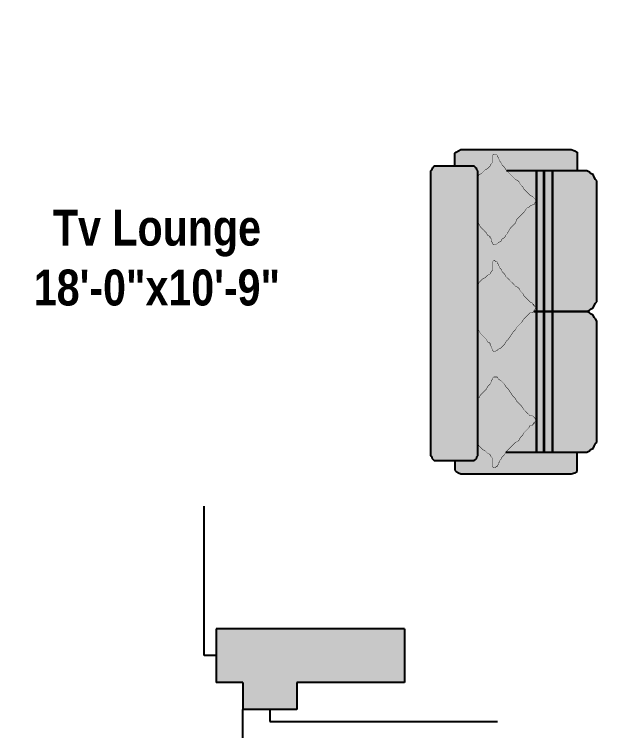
# Model space of a CAD drawing. Extents: x 25 to 394, y 90 to 639.
# Drawn here: x 193.4 to 293.5, y 256.4 to 376.1 of the extents above; entities that cross this region are included whole.
import ezdxf

# ---------------------------------------------------------------- set-up
doc = ezdxf.new("R2010")
doc.units = 0
doc.header["$MEASUREMENT"] = 0
doc.layers.get('0').update_dxf_attribs({"linetype": 'CONTINUOUS'})
for name, color, linetype in [('DIM', 5, 'CONTINUOUS'), ('DOORS', 42, 'CONTINUOUS'), ('FURNITURE', 144, 'CONTINUOUS'), ('LABELS', 7, 'CONTINUOUS'), ('LINE', 7, 'CONTINUOUS')]:
    doc.layers.add(name, color=color, linetype=linetype)
doc.styles.add('TECH', font='techb___.ttf', dxfattribs={"height": 2.5})

# ---------------------------------------------------------------- blocks, each defined once
blk = doc.blocks.new('AFEDADSDF')
at = {"layer": 'FURNITURE'}
h = blk.add_hatch(color=251, dxfattribs=at)
h.dxf.hatch_style = 1
h.paths.add_polyline_path([(-12.75, 23.79), (-12.55, 23.99), (-12.35, 24.39), (-11.94, 24.8), (-11.74, 25.2), (-11.54, 25.41), (-11.54, 25.61), (-11.34, 25.81), (-11.34, 26.01), (-11.13, 26.21), (-11.13, 26.42), (-10.93, 26.62), (-10.73, 26.62), (-10.53, 26.62), (-10.32, 26.42), (-10.32, 26.21), (-10.32, 26.01), (-10.32, 25.61), (-10.32, 25.41), (-10.32, 25.2), (-10.12, 25), (-9.92, 24.6), (-9.51, 24.19), (-9.11, 23.99), (-8.7, 23.58), (-8.5, 23.38), (-8.1, 23.18), (-7.89, 22.77), (-7.89, 23.18), (-7.89, 23.38), (-7.89, 23.79), (-7.69, 23.99), (-7.69, 24.19), (-7.49, 24.39), (-7.29, 24.6), (-7.09, 24.6), (-4.05, 24.6), (-4.05, 26.76), (-4.25, 26.96), (-4.66, 27.16), (-5.06, 27.37), (-5.87, 27.37), (-22.67, 27.37), (-23.48, 27.37), (-24.09, 27.16), (-24.49, 26.96), (-24.49, 26.76), (-24.49, 23.79)])
h.paths.add_polyline_path([(0, 23.18), (0, 23.38), (0, 23.79), (-0.2, 23.99), (-0.2, 24.19), (-0.4, 24.39), (-0.61, 24.6), (-0.81, 24.6), (-7.09, 24.6), (-7.29, 24.6), (-7.49, 24.39), (-7.69, 24.19), (-7.69, 23.99), (-7.89, 23.79), (-7.89, 23.38), (-7.89, 23.18), (-7.89, -23.18), (-7.89, -23.38), (-7.89, -23.79), (-7.69, -23.99), (-7.69, -24.19), (-7.49, -24.39), (-7.29, -24.6), (-7.09, -24.6), (-0.81, -24.6), (-0.61, -24.6), (-0.4, -24.39), (-0.2, -24.19), (-0.2, -23.99), (0, -23.79), (0, -23.38), (0, -23.18)])
h.paths.add_polyline_path([(-5.87, -26.82), (-5.06, -26.82), (-4.66, -26.62), (-4.25, -26.42), (-4.05, -26.21), (-4.05, -24.6), (-7.09, -24.6), (-7.29, -24.6), (-7.49, -24.39), (-7.69, -24.19), (-7.69, -23.99), (-7.89, -23.79), (-7.89, -23.38), (-7.89, -23.18), (-7.89, -21.76), (-8.1, -22.17), (-8.5, -22.57), (-8.7, -22.77), (-9.11, -22.98), (-9.51, -23.38), (-9.92, -23.58), (-10.12, -23.99), (-10.32, -24.19), (-10.32, -24.6), (-10.32, -24.8), (-10.32, -25.2), (-10.32, -25.41), (-10.32, -25.61), (-10.53, -25.81), (-10.73, -25.81), (-10.93, -25.61), (-11.13, -25.61), (-11.13, -25.41), (-11.34, -25.2), (-11.34, -25), (-11.54, -24.8), (-11.54, -24.6), (-11.74, -24.39), (-11.94, -23.99), (-12.35, -23.58), (-12.55, -23.18), (-24.49, -23.18), (-24.49, -26.21), (-24.49, -26.42), (-24.09, -26.62), (-23.48, -26.82), (-22.67, -26.82)])
h = blk.add_hatch(color=52, dxfattribs=at)
h.dxf.hatch_style = 1
h.paths.add_polyline_path([(-7.89, 22.77), (-8.1, 23.18), (-8.5, 23.38), (-8.7, 23.58), (-9.11, 23.99), (-9.51, 24.19), (-9.92, 24.6), (-10.12, 25), (-10.32, 25.2), (-10.32, 25.41), (-10.32, 25.61), (-10.32, 26.01), (-10.32, 26.21), (-10.32, 26.42), (-10.53, 26.62), (-10.73, 26.62), (-10.93, 26.62), (-11.13, 26.42), (-11.13, 26.21), (-11.34, 26.01), (-11.34, 25.81), (-11.54, 25.61), (-11.54, 25.41), (-11.74, 25.2), (-11.94, 24.8), (-12.35, 24.39), (-12.55, 23.99), (-12.96, 23.58), (-13.36, 23.18), (-13.77, 22.77), (-14.17, 22.37), (-14.58, 22.17), (-14.78, 21.96), (-14.98, 21.56), (-15.38, 21.15), (-15.59, 20.75), (-15.99, 20.34), (-16.4, 19.94), (-16.6, 19.74), (-17, 19.53), (-17.21, 19.33), (-17.41, 19.13), (-17.61, 18.93), (-17.61, 18.72), (-17.41, 18.52), (-17.41, 18.32), (-17.21, 18.12), (-17, 18.12), (-16.6, 17.92), (-16.4, 17.71), (-16.19, 17.71), (-15.99, 17.51), (-15.59, 16.9), (-15.18, 16.5), (-14.78, 16.09), (-14.37, 15.69), (-14.17, 15.08), (-13.77, 14.68), (-13.36, 14.27), (-12.96, 13.66), (-12.75, 13.26), (-12.55, 13.06), (-12.35, 12.65), (-11.94, 12.45), (-11.74, 12.04), (-11.34, 11.84), (-11.13, 11.64), (-10.73, 11.44), (-10.53, 11.44), (-10.32, 11.64), (-10.32, 11.84), (-10.12, 12.04), (-10.12, 12.45), (-9.92, 12.65), (-9.92, 12.85), (-9.51, 13.06), (-9.31, 13.46), (-8.91, 13.87), (-8.7, 14.07), (-8.3, 14.47), (-8.1, 14.88), (-7.89, 15.28)])
h.paths.add_polyline_path([(-7.89, 4.76), (-8.1, 5.16), (-8.5, 5.57), (-8.7, 5.77), (-9.11, 5.97), (-9.51, 6.38), (-9.92, 6.58), (-10.12, 6.98), (-10.32, 7.19), (-10.32, 7.59), (-10.32, 7.79), (-10.32, 8.2), (-10.32, 8.4), (-10.32, 8.6), (-10.53, 8.81), (-10.73, 8.81), (-10.93, 8.6), (-11.13, 8.6), (-11.13, 8.4), (-11.34, 8.2), (-11.34, 8), (-11.54, 7.79), (-11.54, 7.59), (-11.74, 7.39), (-11.94, 6.98), (-12.35, 6.58), (-12.55, 6.17), (-12.96, 5.77), (-13.36, 5.36), (-13.77, 4.96), (-14.17, 4.55), (-14.58, 4.35), (-14.78, 4.15), (-14.98, 3.74), (-15.38, 3.34), (-15.59, 2.94), (-15.99, 2.53), (-16.4, 2.13), (-16.6, 1.92), (-17, 1.72), (-17, 1.52), (-17.21, 1.52), (-17.21, 1.32), (-17.41, 1.32), (-17.41, 1.11), (-17.61, 1.11), (-17.61, 0.91), (-17.41, 0.71), (-17.41, 0.51), (-17.21, 0.3), (-17, 0.1), (-16.6, 0.1), (-16.4, -0.1), (-16.19, -0.3), (-15.99, -0.51), (-15.59, -0.91), (-15.18, -1.52), (-14.78, -1.92), (-14.37, -2.33), (-14.17, -2.73), (-13.77, -3.14), (-13.36, -3.74), (-12.96, -4.35), (-12.75, -4.55), (-12.55, -4.76), (-12.35, -5.16), (-11.94, -5.57), (-11.74, -5.77), (-11.34, -5.97), (-11.13, -6.17), (-10.73, -6.38), (-10.53, -6.38), (-10.32, -6.17), (-10.32, -5.97), (-10.12, -5.77), (-10.12, -5.57), (-9.92, -5.16), (-9.92, -4.96), (-9.51, -4.76), (-9.31, -4.35), (-8.91, -3.95), (-8.7, -3.74), (-8.3, -3.34), (-8.1, -2.94), (-7.89, -2.53)])
h.paths.add_polyline_path([(-7.89, -14.27), (-8.1, -14.07), (-8.3, -13.66), (-8.7, -13.26), (-8.91, -13.06), (-9.31, -12.65), (-9.51, -12.25), (-9.92, -11.84), (-10.12, -11.44), (-10.12, -11.23), (-10.32, -11.03), (-10.32, -10.83), (-10.53, -10.63), (-10.73, -10.63), (-11.13, -10.63), (-11.34, -11.03), (-11.74, -11.23), (-11.94, -11.44), (-12.35, -11.84), (-12.55, -12.25), (-12.75, -12.45), (-12.96, -12.65), (-13.36, -13.26), (-13.77, -13.87), (-14.17, -14.27), (-14.37, -14.68), (-14.78, -15.08), (-15.18, -15.49), (-15.59, -16.09), (-15.99, -16.5), (-16.19, -16.7), (-16.4, -16.9), (-16.6, -17.11), (-17, -17.11), (-17.21, -17.31), (-17.41, -17.51), (-17.61, -17.92), (-17.61, -18.12), (-17.41, -18.12), (-17.41, -18.32), (-17.21, -18.32), (-17.21, -18.52), (-17, -18.52), (-17, -18.72), (-16.6, -18.72), (-16.4, -19.13), (-15.99, -19.53), (-15.59, -19.94), (-15.38, -20.34), (-14.98, -20.75), (-14.78, -21.15), (-14.58, -21.36), (-14.17, -21.56), (-13.77, -21.96), (-13.36, -22.37), (-12.96, -22.77), (-12.55, -23.18), (-12.35, -23.58), (-11.94, -23.99), (-11.74, -24.39), (-11.54, -24.6), (-11.54, -24.8), (-11.34, -25), (-11.34, -25.2), (-11.13, -25.41), (-11.13, -25.61), (-10.93, -25.61), (-10.73, -25.81), (-10.53, -25.81), (-10.32, -25.61), (-10.32, -25.41), (-10.32, -25.2), (-10.32, -24.8), (-10.32, -24.6), (-10.32, -24.19), (-10.12, -23.99), (-9.92, -23.58), (-9.51, -23.38), (-9.11, -22.98), (-8.7, -22.77), (-8.5, -22.57), (-8.1, -22.17), (-7.89, -21.76)])
h = blk.add_hatch(color=251, dxfattribs=at)
h.dxf.hatch_style = 1
h.paths.add_polyline_path([(-20.42, 23.79), (-25.71, 23.79), (-26.11, 23.79), (-26.52, 23.58), (-26.72, 23.38), (-27.13, 23.18), (-27.33, 22.77), (-27.53, 22.37), (-27.73, 22.17), (-27.73, 21.56), (-27.73, 2.53), (-27.73, 1.92), (-27.53, 1.72), (-27.33, 1.32), (-27.13, 0.91), (-26.72, 0.71), (-26.52, 0.51), (-26.11, 0.3), (-25.71, 0.3), (-20.42, 0.3)])
h.paths.add_polyline_path([(-18.99, 23.79), (-20.35, 23.79), (-20.35, 0.3), (-18.99, 0.3)])
h.paths.add_polyline_path([(-17.74, 23.79), (-18.92, 23.79), (-18.92, 0.3), (-17.74, 0.3)])
h.paths.add_polyline_path([(-11.74, 12.04), (-11.94, 12.45), (-12.35, 12.65), (-12.55, 13.06), (-12.75, 13.26), (-12.96, 13.66), (-13.36, 14.27), (-13.77, 14.68), (-14.17, 15.08), (-14.37, 15.69), (-14.78, 16.09), (-15.18, 16.5), (-15.59, 16.9), (-15.99, 17.51), (-16.19, 17.71), (-16.4, 17.71), (-16.6, 17.92), (-17, 18.12), (-17.21, 18.12), (-17.41, 18.32), (-17.41, 18.52), (-17.61, 18.72), (-17.61, 18.93), (-17.41, 19.13), (-17.21, 19.33), (-17, 19.53), (-16.6, 19.74), (-16.4, 19.94), (-15.99, 20.34), (-15.59, 20.75), (-15.38, 21.15), (-14.98, 21.56), (-14.78, 21.96), (-14.58, 22.17), (-14.17, 22.37), (-13.77, 22.77), (-13.36, 23.18), (-12.96, 23.58), (-12.75, 23.79), (-17.67, 23.79), (-17.67, 1.11), (-17.41, 1.11), (-17.41, 1.32), (-17.21, 1.32), (-17.21, 1.52), (-17, 1.52), (-17, 1.72), (-16.6, 1.92), (-16.4, 2.13), (-15.99, 2.53), (-15.59, 2.94), (-15.38, 3.34), (-14.98, 3.74), (-14.78, 4.15), (-14.58, 4.35), (-14.17, 4.55), (-13.77, 4.96), (-13.36, 5.36), (-12.96, 5.77), (-12.55, 6.17), (-12.35, 6.58), (-11.94, 6.98), (-11.74, 7.39), (-11.54, 7.59), (-11.54, 7.79), (-11.34, 8), (-11.34, 8.2), (-11.13, 8.4), (-11.13, 8.6), (-10.93, 8.6), (-10.73, 8.81), (-10.53, 8.81), (-10.32, 8.6), (-10.32, 8.4), (-10.32, 8.2), (-10.32, 7.79), (-10.32, 7.59), (-10.32, 7.19), (-10.12, 6.98), (-9.92, 6.58), (-9.51, 6.38), (-9.11, 5.97), (-8.7, 5.77), (-8.5, 5.57), (-8.1, 5.16), (-7.89, 4.76), (-7.89, 15.28), (-8.1, 14.88), (-8.3, 14.47), (-8.7, 14.07), (-8.91, 13.87), (-9.31, 13.46), (-9.51, 13.06), (-9.92, 12.85), (-9.92, 12.65), (-10.12, 12.45), (-10.12, 12.04), (-10.32, 11.84), (-10.32, 11.64), (-10.53, 11.44), (-10.73, 11.44), (-11.13, 11.64), (-11.34, 11.84)])
h.paths.add_polyline_path([(-7.89, -2.53), (-8.1, -2.94), (-8.3, -3.34), (-8.7, -3.74), (-8.91, -3.95), (-9.31, -4.35), (-9.51, -4.76), (-9.92, -4.96), (-9.92, -5.16), (-10.12, -5.57), (-10.12, -5.77), (-10.32, -5.97), (-10.32, -6.17), (-10.53, -6.38), (-10.73, -6.38), (-11.13, -6.17), (-11.34, -5.97), (-11.74, -5.77), (-11.94, -5.57), (-12.35, -5.16), (-12.55, -4.76), (-12.75, -4.55), (-12.96, -4.35), (-13.36, -3.74), (-13.77, -3.14), (-14.17, -2.73), (-14.37, -2.33), (-14.78, -1.92), (-15.18, -1.52), (-15.59, -0.91), (-15.99, -0.51), (-16.19, -0.3), (-16.4, -0.1), (-16.6, 0.1), (-17, 0.1), (-17.21, 0.3), (-17.67, 0.3), (-17.67, -18.12), (-17.61, -18.12), (-17.61, -17.92), (-17.41, -17.51), (-17.21, -17.31), (-17, -17.11), (-16.6, -17.11), (-16.4, -16.9), (-16.19, -16.7), (-15.99, -16.5), (-15.59, -16.09), (-15.18, -15.49), (-14.78, -15.08), (-14.37, -14.68), (-14.17, -14.27), (-13.77, -13.87), (-13.36, -13.26), (-12.96, -12.65), (-12.75, -12.45), (-12.55, -12.25), (-12.35, -11.84), (-11.94, -11.44), (-11.74, -11.23), (-11.34, -11.03), (-11.13, -10.63), (-10.73, -10.63), (-10.53, -10.63), (-10.32, -10.83), (-10.32, -11.03), (-10.12, -11.23), (-10.12, -11.44), (-9.92, -11.84), (-9.51, -12.25), (-9.31, -12.65), (-8.91, -13.06), (-8.7, -13.26), (-8.3, -13.66), (-8.1, -14.07), (-7.89, -14.27)])
h.paths.add_polyline_path([(-13.36, -22.37), (-13.77, -21.96), (-14.17, -21.56), (-14.58, -21.36), (-14.78, -21.15), (-14.98, -20.75), (-15.38, -20.34), (-15.59, -19.94), (-15.99, -19.53), (-16.4, -19.13), (-16.6, -18.72), (-17, -18.72), (-17, -18.52), (-17.21, -18.52), (-17.21, -18.32), (-17.41, -18.32), (-17.41, -18.12), (-17.67, -18.12), (-17.67, -23.18), (-12.55, -23.18), (-12.96, -22.77)])
h.paths.add_polyline_path([(-17.74, 0.3), (-18.92, 0.3), (-18.92, -23.18), (-17.74, -23.18)])
h.paths.add_polyline_path([(-18.99, 0.3), (-20.35, 0.3), (-20.35, -23.18), (-18.99, -23.18)])
h = blk.add_hatch(color=251, dxfattribs=at)
h.dxf.hatch_style = 1
h.paths.add_polyline_path([(-20.42, 0.3), (-25.71, 0.3), (-26.11, 0.3), (-26.52, 0.1), (-26.72, -0.1), (-27.13, -0.3), (-27.33, -0.71), (-27.53, -0.91), (-27.73, -1.32), (-27.73, -1.92), (-27.73, -20.95), (-27.73, -21.56), (-27.53, -21.76), (-27.33, -22.17), (-27.13, -22.57), (-26.72, -22.77), (-26.52, -22.98), (-26.11, -23.18), (-25.71, -23.18), (-20.42, -23.18)])
at = {"layer": 'FURNITURE', "color": 7}
for p, q in [((-24.09, 27.16), (-24.49, 26.96)), ((-24.49, 26.96), (-24.49, 26.76)), ((-24.49, 26.76), (-24.49, 23.79)), ((-23.48, 27.37), (-24.09, 27.16)), ((-22.67, 27.37), (-23.48, 27.37)), ((-5.87, 27.37), (-22.67, 27.37)), ((-5.06, 27.37), (-5.87, 27.37)), ((-4.66, 27.16), (-5.06, 27.37)), ((-4.25, 26.96), (-4.66, 27.16)), ((-4.05, 26.76), (-4.25, 26.96)), ((-4.05, 24.6), (-4.05, 26.76)), ((-7.89, 23.79), (-7.69, 23.99)), ((-7.69, 24.19), (-7.49, 24.39)), ((-7.69, 23.99), (-7.69, 24.19)), ((-7.49, 24.39), (-7.29, 24.6)), ((-7.49, 24.39), (-7.49, 24.39)), ((-7.29, 24.6), (-7.09, 24.6)), ((-7.09, 24.6), (-0.81, 24.6)), ((-0.81, 24.6), (-0.61, 24.6)), ((-0.61, 24.6), (-0.4, 24.39)), ((-0.4, 24.39), (-0.4, 24.39)), ((-0.4, 24.39), (-0.2, 24.19)), ((-0.2, 24.19), (-0.2, 23.99)), ((-0.2, 23.99), (0, 23.79)), ((-27.53, 22.37), (-27.33, 22.77)), ((-27.33, 22.77), (-27.13, 23.18)), ((-27.13, 23.18), (-26.72, 23.38)), ((-26.72, 23.38), (-26.52, 23.58)), ((-26.52, 23.58), (-26.11, 23.79)), ((-26.11, 23.79), (-25.71, 23.79)), ((-25.71, 23.79), (-12.69, 23.79)), ((-20.42, -23.18), (-20.42, 23.79)), ((-20.35, -23.18), (-20.35, 23.79)), ((-18.99, -23.18), (-18.99, 23.79)), ((-18.92, -23.18), (-18.92, 23.79)), ((-17.74, -23.18), (-17.74, 23.79)), ((-17.67, -23.18), (-17.67, 23.79)), ((-7.89, 23.38), (-7.89, 23.79)), ((-7.89, 23.18), (-7.89, 23.38)), ((-7.89, -23.18), (-7.89, 23.18)), ((0, 23.79), (0, 23.38)), ((0, 23.38), (0, 23.18)), ((0, 23.18), (0, -23.18)), ((-27.73, 22.17), (-27.53, 22.37)), ((-27.73, 21.56), (-27.73, 22.17)), ((-27.73, 2.53), (-27.73, 21.56)), ((-27.73, 1.92), (-27.73, 2.53)), ((-27.53, 1.72), (-27.73, 1.92)), ((-27.33, 1.32), (-27.53, 1.72)), ((-27.13, 0.91), (-27.33, 1.32)), ((-26.72, 0.71), (-27.13, 0.91)), ((-26.52, 0.51), (-26.72, 0.71)), ((-26.72, -0.1), (-26.52, 0.1)), ((-26.11, 0.3), (-26.52, 0.51)), ((-26.52, 0.1), (-26.11, 0.3)), ((-25.71, 0.3), (-26.11, 0.3)), ((-26.11, 0.3), (-25.71, 0.3)), ((-17.21, 0.3), (-25.71, 0.3)), ((-25.71, 0.3), (-17.21, 0.3)), ((-27.73, -1.32), (-27.53, -0.91)), ((-27.53, -0.91), (-27.33, -0.71)), ((-27.33, -0.71), (-27.13, -0.3)), ((-27.13, -0.3), (-26.72, -0.1)), ((-27.73, -1.92), (-27.73, -1.32)), ((-27.73, -20.95), (-27.73, -1.92)), ((-27.73, -21.56), (-27.73, -20.95)), ((-27.53, -21.76), (-27.73, -21.56)), ((-27.33, -22.17), (-27.53, -21.76)), ((-27.13, -22.57), (-27.33, -22.17)), ((-26.72, -22.77), (-27.13, -22.57)), ((-26.52, -22.98), (-26.72, -22.77)), ((-26.11, -23.18), (-26.52, -22.98)), ((-25.71, -23.18), (-26.11, -23.18)), ((-12.55, -23.18), (-25.71, -23.18)), ((-24.49, -26.21), (-24.49, -23.18)), ((-7.89, -23.38), (-7.89, -23.18)), ((-7.89, -23.79), (-7.89, -23.38)), ((-7.69, -23.99), (-7.89, -23.79)), ((0, -23.79), (-0.2, -23.99)), ((0, -23.18), (0, -23.38)), ((0, -23.38), (0, -23.79)), ((-7.69, -24.19), (-7.69, -23.99)), ((-7.49, -24.39), (-7.69, -24.19)), ((-7.29, -24.6), (-7.49, -24.39)), ((-7.49, -24.39), (-7.49, -24.39)), ((-7.09, -24.6), (-7.29, -24.6)), ((-0.81, -24.6), (-7.09, -24.6)), ((-4.05, -24.6), (-4.05, -26.21)), ((-0.61, -24.6), (-0.81, -24.6)), ((-0.4, -24.39), (-0.61, -24.6)), ((-0.2, -24.19), (-0.4, -24.39)), ((-0.4, -24.39), (-0.4, -24.39)), ((-0.2, -23.99), (-0.2, -24.19)), ((-24.49, -26.42), (-24.49, -26.21)), ((-4.05, -26.21), (-4.25, -26.42)), ((-24.09, -26.62), (-24.49, -26.42)), ((-23.48, -26.82), (-24.09, -26.62)), ((-22.67, -26.82), (-23.48, -26.82)), ((-5.87, -26.82), (-22.67, -26.82)), ((-5.06, -26.82), (-5.87, -26.82)), ((-4.66, -26.62), (-5.06, -26.82)), ((-4.25, -26.42), (-4.66, -26.62))]:
    blk.add_line(p, q, dxfattribs=at)
at = {"layer": 'FURNITURE', "color": 7, "const_width": 0.069}
for points in [[(-17, 19.53), (-16.6, 19.74), (-16.4, 19.94), (-15.99, 20.34), (-15.59, 20.75), (-15.38, 21.15), (-14.98, 21.56), (-14.78, 21.96), (-14.58, 22.17), (-14.17, 22.37), (-13.77, 22.77), (-13.36, 23.18), (-12.96, 23.58), (-12.55, 23.99), (-12.35, 24.39), (-11.94, 24.8), (-11.74, 25.2), (-11.54, 25.41), (-11.54, 25.61), (-11.34, 25.81), (-11.34, 26.01), (-11.13, 26.21), (-11.13, 26.42), (-10.93, 26.62), (-10.73, 26.62), (-10.53, 26.62), (-10.32, 26.42), (-10.32, 26.21), (-10.32, 26.01), (-10.32, 25.61), (-10.32, 25.41), (-10.32, 25.2), (-10.12, 25), (-9.92, 24.6), (-9.51, 24.19), (-9.11, 23.99), (-8.7, 23.58), (-8.5, 23.38), (-8.1, 23.18), (-7.89, 22.77), (-7.89, 22.17), (-7.89, 15.69), (-7.89, 15.28), (-8.1, 14.88), (-8.3, 14.47), (-8.7, 14.07), (-8.91, 13.87), (-9.31, 13.46), (-9.51, 13.06), (-9.92, 12.85), (-9.92, 12.65), (-10.12, 12.45), (-10.12, 12.04), (-10.32, 11.84), (-10.32, 11.64), (-10.53, 11.44), (-10.53, 11.44), (-10.73, 11.44), (-11.13, 11.64), (-11.34, 11.84), (-11.74, 12.04), (-11.94, 12.45), (-12.35, 12.65), (-12.55, 13.06), (-12.75, 13.26), (-12.96, 13.66), (-13.36, 14.27), (-13.77, 14.68), (-14.17, 15.08), (-14.37, 15.69), (-14.78, 16.09), (-15.18, 16.5), (-15.59, 16.9), (-15.99, 17.51), (-16.19, 17.71), (-16.4, 17.71), (-16.6, 17.92), (-17, 18.12), (-17.21, 18.12), (-17.41, 18.32), (-17.41, 18.52), (-17.61, 18.72), (-17.61, 18.72), (-17.61, 18.93), (-17.41, 19.13), (-17.41, 19.13), (-17.21, 19.33), (-17.21, 19.33), (-17, 19.53), (-17, 19.53)], [(-17, 1.72), (-16.6, 1.92), (-16.4, 2.13), (-15.99, 2.53), (-15.59, 2.94), (-15.38, 3.34), (-14.98, 3.74), (-14.78, 4.15), (-14.58, 4.35), (-14.17, 4.55), (-13.77, 4.96), (-13.36, 5.36), (-12.96, 5.77), (-12.55, 6.17), (-12.35, 6.58), (-11.94, 6.98), (-11.74, 7.39), (-11.54, 7.59), (-11.54, 7.79), (-11.34, 8), (-11.34, 8.2), (-11.13, 8.4), (-11.13, 8.6), (-10.93, 8.6), (-10.73, 8.81), (-10.53, 8.81), (-10.32, 8.6), (-10.32, 8.4), (-10.32, 8.2), (-10.32, 7.79), (-10.32, 7.59), (-10.32, 7.19), (-10.12, 6.98), (-9.92, 6.58), (-9.51, 6.38), (-9.11, 5.97), (-8.7, 5.77), (-8.5, 5.57), (-8.1, 5.16), (-7.89, 4.76), (-7.89, 4.35), (-7.89, -2.33), (-7.89, -2.53), (-8.1, -2.94), (-8.3, -3.34), (-8.7, -3.74), (-8.91, -3.95), (-9.31, -4.35), (-9.51, -4.76), (-9.92, -4.96), (-9.92, -5.16), (-10.12, -5.57), (-10.12, -5.77), (-10.32, -5.97), (-10.32, -6.17), (-10.53, -6.38), (-10.53, -6.38), (-10.73, -6.38), (-11.13, -6.17), (-11.34, -5.97), (-11.74, -5.77), (-11.94, -5.57), (-12.35, -5.16), (-12.55, -4.76), (-12.75, -4.55), (-12.96, -4.35), (-13.36, -3.74), (-13.77, -3.14), (-14.17, -2.73), (-14.37, -2.33), (-14.78, -1.92), (-15.18, -1.52), (-15.59, -0.91), (-15.99, -0.51), (-16.19, -0.3), (-16.4, -0.1), (-16.6, 0.1), (-17, 0.1), (-17.21, 0.3), (-17.41, 0.51), (-17.41, 0.71), (-17.61, 0.91), (-17.61, 0.91), (-17.61, 1.11), (-17.41, 1.11), (-17.41, 1.32), (-17.21, 1.32), (-17.21, 1.52), (-17, 1.52), (-17, 1.72)], [(-17, -18.72), (-16.6, -18.72), (-16.4, -19.13), (-15.99, -19.53), (-15.59, -19.94), (-15.38, -20.34), (-14.98, -20.75), (-14.78, -21.15), (-14.58, -21.36), (-14.17, -21.56), (-13.77, -21.96), (-13.36, -22.37), (-12.96, -22.77), (-12.55, -23.18), (-12.35, -23.58), (-11.94, -23.99), (-11.74, -24.39), (-11.54, -24.6), (-11.54, -24.8), (-11.34, -25), (-11.34, -25.2), (-11.13, -25.41), (-11.13, -25.61), (-10.93, -25.61), (-10.73, -25.81), (-10.53, -25.81), (-10.32, -25.61), (-10.32, -25.41), (-10.32, -25.2), (-10.32, -24.8), (-10.32, -24.6), (-10.32, -24.19), (-10.12, -23.99), (-9.92, -23.58), (-9.51, -23.38), (-9.11, -22.98), (-8.7, -22.77), (-8.5, -22.57), (-8.1, -22.17), (-7.89, -21.76), (-7.89, -21.36), (-7.89, -14.68), (-7.89, -14.27), (-8.1, -14.07), (-8.3, -13.66), (-8.7, -13.26), (-8.91, -13.06), (-9.31, -12.65), (-9.51, -12.25), (-9.92, -11.84), (-9.92, -11.84), (-10.12, -11.44), (-10.12, -11.23), (-10.32, -11.03), (-10.32, -10.83), (-10.53, -10.63), (-10.53, -10.63), (-10.73, -10.63), (-11.13, -10.63), (-11.34, -11.03), (-11.74, -11.23), (-11.94, -11.44), (-12.35, -11.84), (-12.55, -12.25), (-12.75, -12.45), (-12.96, -12.65), (-13.36, -13.26), (-13.77, -13.87), (-14.17, -14.27), (-14.37, -14.68), (-14.78, -15.08), (-15.18, -15.49), (-15.59, -16.09), (-15.99, -16.5), (-16.19, -16.7), (-16.4, -16.9), (-16.6, -17.11), (-17, -17.11), (-17.21, -17.31), (-17.41, -17.51), (-17.41, -17.51), (-17.61, -17.92), (-17.61, -17.92), (-17.61, -18.12), (-17.41, -18.12), (-17.41, -18.32), (-17.21, -18.32), (-17.21, -18.52), (-17, -18.52), (-17, -18.72)]]:
    blk.add_lwpolyline(points, dxfattribs=at)

msp = doc.modelspace()

# ---------------------------------------------------------------- hatches: boundary and pattern name
at = {"layer": 'DIM'}
h = msp.add_hatch(color=28, dxfattribs=at)
h.paths.add_polyline_path([(209.1, 531.42), (207.1, 531.42), (207.1, 526.92), (209.1, 526.92)])
h.paths.add_polyline_path([(209.1, 526.92), (211.1, 526.92), (211.1, 531.42), (209.1, 531.42)])
h.paths.add_polyline_path([(393.6, 639.42), (288.6, 639.42), (288.6, 630.42), (297.6, 630.42), (384.6, 630.42), (384.6, 570.42), (332.1, 570.42), (332.1, 565.92), (384.6, 565.92), (384.6, 405.42), (308.1, 405.42), (308.1, 409.92), (299.1, 409.92), (299.1, 400.92), (384.6, 400.92), (384.6, 273.48), (366.6, 273.48), (366.6, 264.48), (384.6, 264.48), (384.6, 144.48), (319.29, 144.48), (319.29, 135.48), (330.6, 135.48), (330.6, 139.98), (393.6, 139.98)])
h.paths.add_polyline_path([(227.1, 273.48), (227.1, 264.48), (231.6, 264.48), (231.6, 259.98), (240.6, 259.98), (240.6, 264.48), (258.6, 264.48), (258.6, 273.48)])
h.paths.add_polyline_path([(231.6, 135.48), (249.6, 135.48), (249.6, 144.48), (240.6, 144.48), (240.6, 217.98), (231.6, 217.98)])
h.paths.add_polyline_path([(170.1, 273.48), (170.1, 321.48), (165.6, 321.48), (165.6, 292.98), (135.6, 292.98), (135.6, 283.98), (161.1, 283.98), (161.1, 264.48), (173.1, 264.48), (173.1, 273.48)])
h.paths.add_polyline_path([(33.6, 405.42), (107.1, 405.42), (107.1, 384.42), (165.6, 384.42), (165.6, 379.92), (170.1, 379.92), (170.1, 414.42), (165.6, 414.42), (165.6, 388.92), (111.6, 388.92), (111.6, 409.92), (33.6, 409.92), (33.6, 565.92), (86.1, 565.92), (86.1, 570.42), (33.6, 570.42), (33.6, 630.42), (120.6, 630.42), (129.6, 630.42), (129.6, 639.42), (24.6, 639.42), (24.6, 115.98), (33.6, 115.98), (33.6, 283.98), (87.6, 283.98), (87.6, 292.98), (33.6, 292.98)])
h.paths.add_polyline_path([(211.1, 531.42), (211.1, 526.92), (228.6, 526.92), (228.6, 531.42)])
h.paths.add_polyline_path([(228.6, 531.42), (228.6, 526.92), (248.1, 526.92), (248.1, 400.92), (257.1, 400.92), (257.1, 409.92), (252.6, 409.92), (252.6, 531.42), (248.1, 531.42)])
h.paths.add_polyline_path([(129.6, 574.92), (129.6, 598.92), (120.6, 598.92), (120.6, 570.42), (116.1, 570.42), (116.1, 565.92), (129.6, 565.92)], flags=17)
h.paths.add_polyline_path([(288.6, 574.92), (288.6, 565.92), (302.1, 565.92), (302.1, 570.42), (297.6, 570.42), (297.6, 598.92), (288.6, 598.92)])
h.paths.add_polyline_path([(174.6, 526.92), (174.6, 531.42), (165.6, 531.42), (165.6, 456.42), (170.1, 456.42), (170.1, 526.92)])

# ---------------------------------------------------------------- linework, layer by layer
at = {"layer": 'DOORS'}
for p, q in [((225.1, 268.98), (225.1, 293.98)), ((227.1, 268.98), (225.1, 268.98)), ((236.1, 259.98), (236.1, 257.98)), ((236.1, 257.98), (274.1, 257.98))]:
    msp.add_line(p, q, dxfattribs=at)
at = {"layer": 'LINE'}
for p, q in [((227.1, 273.48), (227.1, 264.48)), ((258.6, 273.48), (227.1, 273.48)), ((258.6, 273.48), (258.6, 264.48)), ((231.6, 264.48), (227.1, 264.48)), ((231.6, 264.48), (231.6, 259.98)), ((240.6, 264.48), (240.6, 259.98)), ((258.6, 264.48), (240.6, 264.48)), ((240.6, 259.98), (231.6, 259.98))]:
    msp.add_line(p, q, dxfattribs=at)
at = {"layer": 'LINE', "color": 8}
msp.add_line((231.6, 217.98), (231.6, 259.98), dxfattribs=at)

# ---------------------------------------------------------------- block references
at = {"xscale": -1}
msp.add_blockref('AFEDADSDF', (262.94, 326.17), dxfattribs=at)

# ---------------------------------------------------------------- texts
at = {"layer": 'LABELS', "insert": (217.23, 343.49), "char_height": 6, "attachment_point": 2, "style": 'TECH'}
msp.add_mtext('Tv Lounge\\P18\'-0"x10\'-9"', dxfattribs=at)

doc.saveas('drawing.dxf')
